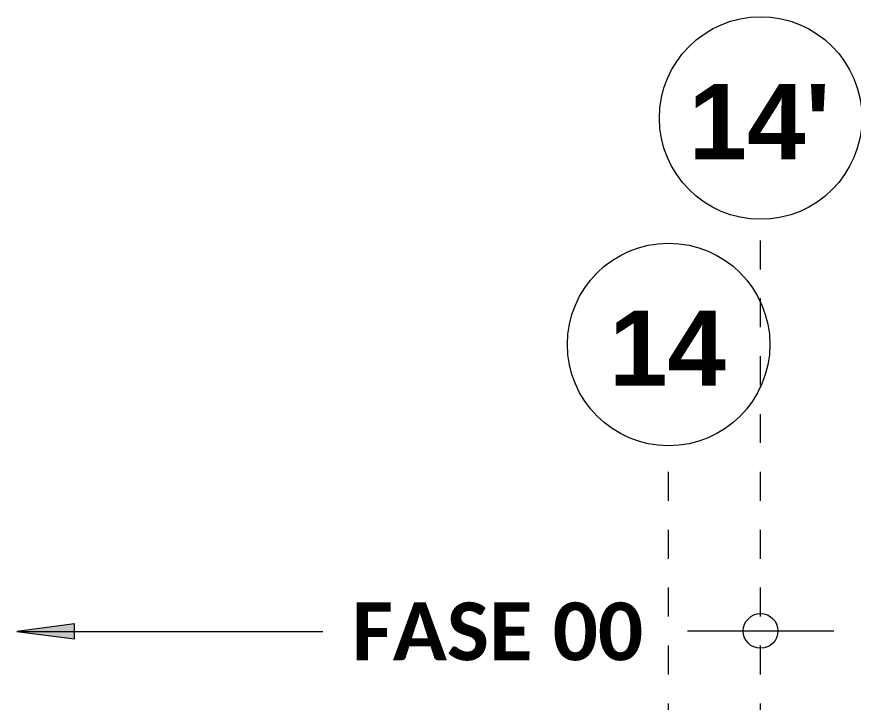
# Model space of a CAD drawing. Header units: metres. Extents: x -5 to 264, y -2 to 18.
# Drawn here: x 211.208 to 214.101, y 14.404 to 16.773 of the extents above; entities that cross this region are included whole.
import ezdxf

# ---------------------------------------------------------------- set-up
doc = ezdxf.new("R2010")
doc.units = ezdxf.units.M
doc.linetypes.add('Grid Line', pattern=[0.022225, 0.0127, -0.003175, 0.003175, -0.003175])
doc.linetypes.add('Grid Line 1_2_', pattern=[0.022225, 0.0127, -0.003175, 0.003175, -0.003175])
for name, color, linetype, lineweight in [('A-DETL-8', 7, 'Continuous', 5), ('G-ANNO-TEXT', 7, 'Continuous', 5), ('S-GRID-IDEN', 7, 'Continuous', 5), ('S-GRID-IDEN-2', 7, 'Continuous', 18)]:
    doc.layers.add(name, color=color, linetype=linetype, lineweight=lineweight)
doc.layers.add('S-GRID-3', color=9, linetype='Grid Line', lineweight=5, true_color=0x808080)
doc.layers.add('S-GRID-7', color=1, linetype='Grid Line 1_2_', lineweight=5, true_color=0xff0000)
doc.styles.add('Arial_B_1', font='arialbd.ttf', dxfattribs={"height": 0.26})
doc.styles.add('Calibri_B_1', font='calibrib.ttf', dxfattribs={"height": 0.2})

# ---------------------------------------------------------------- blocks, each defined once
blk = doc.blocks.new('Eixo - CABEÇA DE EIXO - PRETO-498843-CORTE C_C')
at = {"layer": 'S-GRID-IDEN-2'}
blk.add_circle((78, 15.6404), 0.35, dxfattribs=at)

msp = doc.modelspace()

# ---------------------------------------------------------------- hatches: boundary and pattern name
at = {"layer": 'G-ANNO-TEXT'}
msp.add_hatch(color=256, dxfattribs=at).paths.add_polyline_path([(211.2084, 14.649), (211.4084, 14.6226), (211.4084, 14.6753)])

# ---------------------------------------------------------------- linework, layer by layer
at = {"layer": 'A-DETL-8'}
msp.add_line((213.5277, 14.6504), (214.0329, 14.6504), dxfattribs=at)
msp.add_circle((213.7803, 14.6504), 0.06, dxfattribs=at)
at = {"layer": 'G-ANNO-TEXT'}
for p, q in [((211.4084, 14.6753), (211.2084, 14.649)), ((211.4084, 14.6226), (211.4084, 14.6753)), ((211.2084, 14.649), (211.4084, 14.6226)), ((211.2084, 14.649), (212.0091, 14.649)), ((212.0091, 14.649), (212.2671, 14.649))]:
    msp.add_line(p, q, dxfattribs=at)
at = {"layer": 'S-GRID-3'}
msp.add_line((213.4623, 0.1), (213.4623, 15.2904), dxfattribs=at)
at = {"layer": 'S-GRID-7'}
msp.add_line((213.7803, 0.1), (213.7803, 16.0729), dxfattribs=at)

# ---------------------------------------------------------------- block references
at = {"layer": 'S-GRID-IDEN-2'}
for p in [(135.7803, 0.7825), (135.4623, 0)]:
    msp.add_blockref('Eixo - CABEÇA DE EIXO - PRETO-498843-CORTE C_C', p, dxfattribs=at)

# ---------------------------------------------------------------- texts
at = {"layer": 'G-ANNO-TEXT', "insert": (212.3671, 14.749), "char_height": 0.2, "width": 1.250633, "attachment_point": 1, "style": 'Calibri_B_1'}
msp.add_mtext('FASE 00', dxfattribs=at)
at = {"layer": 'S-GRID-IDEN', "char_height": 0.26, "attachment_point": 1, "style": 'Arial_B_1'}
for s, insert, width in [("14'", (213.5312, 16.54), 0.601266), ('14', (213.2562, 15.7576), 0.497046)]:
    msp.add_mtext(s, dxfattribs=dict(at, insert=insert, width=width))

doc.saveas('drawing.dxf')
